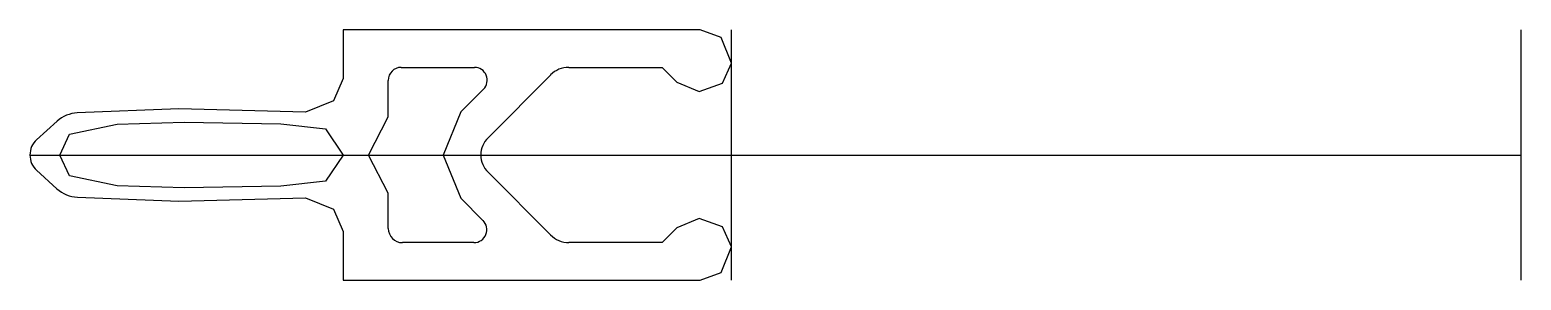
# Model space of a CAD drawing. Extents: x -28 to 31.5, y -5 to 5.
import ezdxf

# ---------------------------------------------------------------- set-up
doc = ezdxf.new("R2010")
doc.units = 0
doc.layers.get('0').update_dxf_attribs({"linetype": 'CONTINUOUS'})

msp = doc.modelspace()

# ---------------------------------------------------------------- linework, layer by layer
at = {"linetype": 'CONTINUOUS'}
for p, q in [((-1.25, 5), (-15.5, 5)), ((-15.5, 5), (-15.5, 3.06)), ((-0.42, 4.69), (-1.25, 5)), ((0, -5), (0, 5)), ((31.5, -5), (31.5, 5)), ((0, 3.67), (-0.42, 4.69)), ((-0.36, 2.87), (0, 3.67)), ((-15.5, 3.06), (-15.89, 2.16)), ((-13.7, 1.53), (-13.7, 2.98)), ((-13.18, 3.5), (-10.26, 3.5)), ((-9.72, 0.69), (-7.22, 3.2)), ((-6.5, 3.5), (-2.77, 3.5)), ((-2.77, 3.5), (-2.18, 2.91)), ((-9.9, 2.63), (-10.81, 1.72)), ((-2.18, 2.91), (-1.29, 2.54)), ((-1.29, 2.54), (-0.36, 2.87)), ((-22.05, 1.85), (-26.11, 1.68)), ((-17, 1.71), (-22.05, 1.85)), ((-15.89, 2.16), (-17, 1.71)), ((-26.91, 1.35), (-27.73, 0.61)), ((-26.42, 0.83), (-24.52, 1.23)), ((-24.52, 1.23), (-21.84, 1.31)), ((-21.84, 1.31), (-17.98, 1.24)), ((-17.98, 1.24), (-16.21, 1.04)), ((-14.49, 0), (-13.7, 1.53)), ((-10.81, 1.72), (-11.51, 0)), ((-26.8, 0), (-26.42, 0.83)), ((-16.21, 1.04), (-15.5, 0)), ((-28, 0), (31.5, 0)), ((-28, 0), (31.5, 0)), ((-26.42, -0.83), (-26.8, 0)), ((-15.5, 0), (-16.21, -1.04)), ((-13.7, -1.53), (-14.49, 0)), ((-11.51, 0), (-10.81, -1.72)), ((-27.73, -0.61), (-26.92, -1.35)), ((-24.52, -1.23), (-26.42, -0.83)), ((-16.21, -1.04), (-17.98, -1.24)), ((-7.23, -3.19), (-9.72, -0.69)), ((-26.1, -1.68), (-22.05, -1.85)), ((-21.84, -1.31), (-24.52, -1.23)), ((-22.05, -1.85), (-17, -1.71)), ((-17.98, -1.24), (-21.84, -1.31)), ((-17, -1.71), (-15.89, -2.16)), ((-13.7, -2.93), (-13.7, -1.53)), ((-10.81, -1.72), (-9.92, -2.61)), ((-15.89, -2.16), (-15.5, -3.06)), ((-2.18, -2.91), (-2.77, -3.5)), ((-1.29, -2.54), (-2.18, -2.91)), ((-0.36, -2.87), (-1.29, -2.54)), ((0, -3.67), (-0.36, -2.87)), ((-15.5, -3.06), (-15.5, -5)), ((-10.28, -3.5), (-13.13, -3.5)), ((-2.77, -3.5), (-6.49, -3.5)), ((-0.42, -4.69), (0, -3.67)), ((-1.25, -5), (-0.42, -4.69)), ((-15.5, -5), (-1.25, -5))]:
    msp.add_line(p, q, dxfattribs=at)
for centre, radius, start, end in [((-13.18, 2.98), 0.52, 90, 180), ((-10.261, 2.99), 0.51, 315.09889, 89.85998), ((-6.502, 2.49), 1.01, 89.90542, 135.33431), ((-26.055, 0.411), 1.27, 92.49633, 132.33597), ((-27.167, 0), 0.83, 132.69787, 227.30213), ((-9.038, 0), 0.97, 134.65594, 225.34406), ((-26.058, -0.391), 1.29, 228.04277, 268.11367), ((-13.13, -2.93), 0.57, 180, 270), ((-10.285, -2.98), 0.52, 270.58935, 45.36454), ((-6.489, -2.46), 1.04, 224.58148, 269.95906)]:
    msp.add_arc(centre, radius, start, end, dxfattribs=at)

doc.saveas('drawing.dxf')
